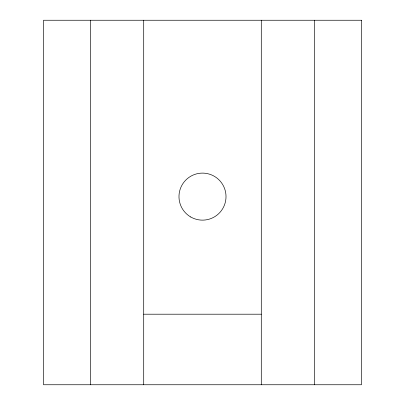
<?xml version="1.0" encoding="UTF-8"?>
<svg xmlns="http://www.w3.org/2000/svg" width="405" height="405" viewBox="0 0 405 405"><rect width="100%" height="100%" fill="white"/><g stroke="black" fill="none" stroke-linecap="round" stroke-linejoin="round"><path stroke-width="0.61" d="M143.709 314.204L261.291 314.204M314.437 20.25L314.437 384.75M261.291 20.25L261.291 384.75M143.709 20.25L143.709 384.75M90.563 20.25L90.563 384.75M361.468 20.25L43.532 20.25L43.532 384.75L361.468 384.75L361.468 20.25M190.74 216.989A23.515 23.515 0 0 0 226.015 196.622A23.515 23.515 0 0 0 190.74 176.256A23.515 23.515 0 0 0 190.74 216.989"/></g></svg>
